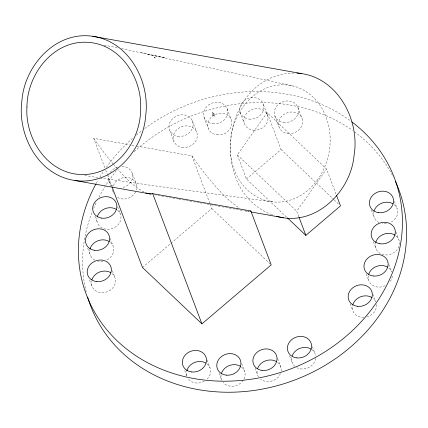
<?xml version="1.0" encoding="UTF-8"?>
<svg xmlns="http://www.w3.org/2000/svg" width="428" height="428" viewBox="0 0 428 428"><rect width="100%" height="100%" fill="white"/><g stroke="black" fill="none" stroke-linecap="round" stroke-linejoin="round"><path stroke-width="0.32" stroke-dasharray="2.14 1.6" d="M212.507 112.227L212.117 115.416L215 116.132L214.096 113.73L212.507 112.227L215 116.132M286.53 217.055L246.432 179.011L237.305 154.856L267.126 112.601L326.548 168.974L336.312 194.815M298.83 216.803L296.727 211.223L326.548 168.974M154.925 58.015L155.129 57.791L154.674 57.363L154.128 57.823L154.925 58.015L154.674 57.363M212.117 115.416L214.096 113.73M142.503 267.5L211.79 208.511L209.918 203.557M246.432 179.011L281.073 149.516L267.126 112.601M154.128 57.823L155.129 57.791M293.924 73.028C222.057 74.649 206.606 188.673 271.208 214.471M272.481 201.856L149.49 185.126L100.329 178.027M84.739 175.507L97.728 177.604M104.785 167.685L93.705 138.362L129.304 144.718M131.76 145.156L135.441 145.814M136.671 146.034L191.91 155.899A97.151 19.003 49.6 0 0 198.929 165.732L202.717 170.761A67.084 13.124 49.6 0 0 207.05 176.293C216.729 188.004 226.738 199.962 239.653 208.238M154.454 194.708L172.233 197.88M172.891 197.998L178.155 198.94M178.813 199.057L199.223 202.701M199.881 202.819L232.137 208.58M232.795 208.698L243.987 210.694M244.645 210.811L249.251 211.635M104.106 45.127L117.609 47.786M121.477 48.583L293.362 86.065M140.807 52.585L165.363 57.951L146.89 53.896M246.186 211.1L245.303 210.865M271.748 214.685L272.839 215.086M143.958 192.065C133.67 186.597 125.618 177.866 117.823 169.397M281.073 149.516L333.733 199.469M334.215 199.93L338.564 204.054M237.305 154.856L296.727 211.223M211.79 208.511L270.726 264.424M117.122 168.611L114.051 165.069M113.297 164.17L109.573 159.66A65.323 12.776 49.6 0 1 105.288 154.23L101.473 149.201A95.899 18.757 49.6 0 1 93.716 138.367M394.359 201.278L397.141 208.639M395.889 231.874L398.671 239.236M371.37 210.004L374.152 217.365M388.945 264.595L391.727 271.957M373.366 241.708L376.148 249.069M366.191 273.931L368.738 280.682M372.852 294.261L375.634 301.628A12.294 10.582 -20.7 0 0 373.328 298.594M297.893 107.401L302.072 118.449M350.168 303.693L352.72 310.444M274.904 116.127L279.083 127.175M263.439 104.571L267.612 115.619M240.06 112.163L244.233 123.211M227.118 108.707L231.291 119.754M312.376 346.562L314.928 353.314M204.129 117.433L208.302 128.48M289.617 355.78L292.399 363.147M192.333 120.717L196.506 131.76M277.67 358.718L280.918 367.31M191.91 155.899L209.683 202.936M169.809 130.551L173.982 141.598M255.029 368.091L257.346 374.227M241.708 363.677L244.725 371.659M219.024 373.109L221.346 379.251M207.056 359.943L210.068 367.92M132.306 173.372L136.484 184.42M184.762 370.509L186.849 376.035M105.727 170.178L107.139 173.923M107.38 174.544L111.858 186.399M108.931 180.964L111.018 186.485M112.173 189.556L113.104 192.006M117.652 206.778L120.434 214.144M110.205 238.364L112.987 245.726M94.893 216.119L97.445 222.87M112.404 270.764L114.955 277.515M87.676 248.197L90.458 255.559M89.645 280.105L91.967 286.241M122.012 166.358A12.294 10.582 -20.7 0 1 132.712 176.186A12.294 10.582 -20.7 0 1 121.809 187.769M112.949 186.164A12.294 10.582 -20.7 0 1 108.926 175.453M110.269 172.516A12.294 10.582 -20.7 0 1 117.727 166.979M113.35 185.747A12.294 10.582 -20.7 0 1 128.293 177.604A12.294 10.582 -20.7 0 1 136.484 189.925M135.564 192.156A12.294 10.582 -20.7 0 1 116.48 196.762M113.581 193.242A12.294 10.582 -20.7 0 1 113.286 192.547M376.447 304.522A12.294 10.582 -20.7 0 1 366.459 317.073M363.88 317.442A12.294 10.582 -20.7 0 1 352.528 305.704M241.349 366.903A12.294 10.582 -20.7 0 1 240.878 382.948A12.294 10.582 -20.7 0 1 223.042 382.402M221.822 380.481A12.294 10.582 -20.7 0 1 221.148 374.505M110.59 242.542A12.294 10.582 -20.7 0 1 106.331 260.181M102.993 261.23A12.294 10.582 -20.7 0 1 97.884 261.187M94.807 260.08A12.294 10.582 -20.7 0 1 89.827 249.765M396.28 236.053A12.294 10.582 -20.7 0 1 390.796 254.184A12.294 10.582 -20.7 0 1 375.511 243.275M311.921 349.639A12.294 10.582 -20.7 0 1 315.693 356.032M315.687 358.332A12.294 10.582 -20.7 0 1 296.748 367.668M294.796 366.331A12.294 10.582 -20.7 0 1 291.768 357.353M394.242 204.675A12.294 10.582 -20.7 0 1 390.614 222.373M386.452 223.667A12.294 10.582 -20.7 0 1 382.183 223.619M379.058 222.608A12.294 10.582 -20.7 0 1 373.842 211.71M207.173 363.955A12.294 10.582 -20.7 0 1 207.082 379.176M204.316 381.246A12.294 10.582 -20.7 0 1 187.929 378.336M186.747 375.565A12.294 10.582 -20.7 0 1 186.613 371.755M112.056 273.546A12.294 10.582 -20.7 0 1 107.219 291.768A12.294 10.582 -20.7 0 1 91.496 281.351M277.735 362.441A12.294 10.582 -20.7 0 1 281.094 371.301M280.442 373.585A12.294 10.582 -20.7 0 1 260.534 379.09M258.485 376.811A12.294 10.582 -20.7 0 1 257.175 370.236M392.294 276.076A12.294 10.582 -20.7 0 1 389.881 281.956M385.2 285.69A12.294 10.582 -20.7 0 1 372.938 285.546A12.294 10.582 -20.7 0 1 368.273 275.793M388.827 267.992A12.294 10.582 -20.7 0 1 391.588 271.609M117.534 210.175A12.294 10.582 -20.7 0 1 112.698 228.397A12.294 10.582 -20.7 0 1 96.979 217.98M96.236 183.387A164.705 141.77 -20.7 0 1 98.13 180.033M99.778 177.267A164.705 141.77 -20.7 0 1 103.999 170.686M106.262 167.434A164.705 141.77 -20.7 0 1 132.482 138.437M136.452 135.039A164.705 141.77 -20.7 0 1 141.037 131.337M144.648 128.598A164.705 141.77 -20.7 0 1 350.848 121.135M86.226 291.875A164.705 141.77 -20.7 0 1 92.181 212.004M93.646 208.409A164.705 141.77 -20.7 0 1 96.578 201.898M98.905 197.249A164.705 141.77 -20.7 0 1 116.395 170.633M134.237 151.662A164.705 141.77 -20.7 0 1 352.33 130.24M354.486 131.787A164.705 141.77 -20.7 0 1 393.364 177.176M249.187 211.368A99.713 19.506 49.6 0 1 247.411 211.33M317.292 180.124A58.925 49.685 -79.9 0 0 290.639 85.477A58.925 49.685 -79.9 0 0 232.613 164.791A58.925 49.685 -79.9 0 0 317.292 180.124M249.219 119.112A12.294 10.582 -20.7 0 0 263.257 104.036A12.294 10.582 -20.7 0 0 242.772 101.955A12.294 10.582 -20.7 0 0 249.219 119.112M253.397 130.16A12.294 10.582 -20.7 0 0 267.43 115.084A12.294 10.582 -20.7 0 0 246.945 113.003A12.294 10.582 -20.7 0 0 253.397 130.16M177.781 136.275A12.294 10.582 -20.7 0 0 192.793 121.953A12.294 10.582 -20.7 0 0 172.639 118.668A12.294 10.582 -20.7 0 0 177.781 136.275M181.954 147.323A12.294 10.582 -20.7 0 0 196.971 133.001A12.294 10.582 -20.7 0 0 176.812 129.716A12.294 10.582 -20.7 0 0 181.954 147.323M283.491 122.462A12.294 10.582 -20.7 0 0 298.022 107.754A12.294 10.582 -20.7 0 0 277.692 105.069A12.294 10.582 -20.7 0 0 283.491 122.462M287.664 133.509A12.294 10.582 -20.7 0 0 302.195 118.802A12.294 10.582 -20.7 0 0 281.865 116.116A12.294 10.582 -20.7 0 0 287.664 133.509M212.711 123.772A12.294 10.582 -20.7 0 0 227.247 109.065A12.294 10.582 -20.7 0 0 206.911 106.379A12.294 10.582 -20.7 0 0 212.711 123.772M216.884 134.815A12.294 10.582 -20.7 0 0 231.42 120.108A12.294 10.582 -20.7 0 0 211.09 117.427A12.294 10.582 -20.7 0 0 216.884 134.815"/><path stroke-width="0.64" d="M112.093 187.02L142.503 267.5L201.925 323.873L271.208 264.879L250.845 210.983L152.213 193.595A101.029 19.763 49.6 0 1 149.586 193.831L146.638 193.178A67.094 13.124 49.6 0 1 145.745 192.851M287.493 217.97L305.854 235.384L340.495 205.889L336.542 195.43M152.614 193.456L201.925 323.873M250.819 210.993L250.391 211.143A99.713 19.506 49.6 0 1 250.102 211.213M296.823 73.108C336.322 75.275 360.28 118.984 354.079 155.321C350.912 192.001 314.848 227.396 276.702 216.322M74.798 180.477C111.943 186.025 143.096 151.031 145.643 116.009C150.383 81.668 129.197 41.521 92.742 36.294C55.592 30.746 24.444 65.741 21.898 100.762C17.157 135.109 38.343 175.25 74.798 180.477L151.164 194.119M92.742 36.294L301.424 73.562M251.225 211.988L283.486 217.75M299.065 217.419L305.854 235.384M352.72 304.939A12.294 10.582 -20.7 0 1 372.076 297.653M221.34 373.74A12.294 10.582 -20.7 0 1 240.702 366.454M90.008 249A12.294 10.582 -20.7 0 1 109.327 241.606M375.698 242.51A12.294 10.582 -20.7 0 1 395.017 235.116M292.196 355.829A12.294 10.582 -20.7 0 1 311.268 349.189M374.061 210.945A12.294 10.582 -20.7 0 1 392.947 203.776M186.774 370.99A12.294 10.582 -20.7 0 1 205.873 363.056M91.87 279.821A12.294 10.582 -20.7 0 1 110.756 272.652M257.549 368.706A12.294 10.582 -20.7 0 1 276.435 361.548M368.647 274.262A12.294 10.582 -20.7 0 1 387.533 267.093M97.354 216.45A12.294 10.582 -20.7 0 1 116.234 209.281M351.912 121.932A164.705 141.77 -20.7 0 1 368.155 313.703A164.705 141.77 -20.7 0 1 153.524 365.705A164.705 141.77 -20.7 0 1 95.931 183.949M395.333 181.253A164.705 141.77 -20.7 0 1 294.432 380.128A164.705 141.77 -20.7 0 1 87.617 297M26.948 106.973C24.872 138.239 47.037 173.024 80.368 174.501C114.736 176.218 140.518 142.059 140.587 109.803C142.668 78.533 120.503 43.752 87.168 42.27C52.805 40.553 27.018 74.713 26.948 106.973M357.706 306.346A12.294 10.582 -20.7 0 0 371.745 291.27A12.294 10.582 -20.7 0 0 351.26 289.189A12.294 10.582 -20.7 0 0 357.706 306.346M226.332 375.153A12.294 10.582 -20.7 0 0 240.365 360.076A12.294 10.582 -20.7 0 0 219.88 357.995A12.294 10.582 -20.7 0 0 226.332 375.153M94.256 250.241A12.294 10.582 -20.7 0 0 109.274 235.919A12.294 10.582 -20.7 0 0 89.115 232.634A12.294 10.582 -20.7 0 0 94.256 250.241M379.946 243.751A12.294 10.582 -20.7 0 0 394.964 229.429A12.294 10.582 -20.7 0 0 374.805 226.144A12.294 10.582 -20.7 0 0 379.946 243.751M296.197 357.824A12.294 10.582 -20.7 0 0 311.215 343.502A12.294 10.582 -20.7 0 0 291.056 340.217A12.294 10.582 -20.7 0 0 296.197 357.824M378.566 212.657A12.294 10.582 -20.7 0 0 393.097 197.95A12.294 10.582 -20.7 0 0 372.767 195.264A12.294 10.582 -20.7 0 0 378.566 212.657M191.493 371.937A12.294 10.582 -20.7 0 0 206.023 357.23A12.294 10.582 -20.7 0 0 185.693 354.545A12.294 10.582 -20.7 0 0 191.493 371.937M96.375 281.533A12.294 10.582 -20.7 0 0 110.906 266.826A12.294 10.582 -20.7 0 0 90.576 264.14A12.294 10.582 -20.7 0 0 96.375 281.533M262.043 370.418A12.294 10.582 -20.7 0 0 276.584 355.721A12.294 10.582 -20.7 0 0 256.254 353.025A12.294 10.582 -20.7 0 0 262.043 370.418M373.146 275.974A12.294 10.582 -20.7 0 0 387.682 261.267A12.294 10.582 -20.7 0 0 367.352 258.582A12.294 10.582 -20.7 0 0 373.146 275.974M101.853 218.157A12.294 10.582 -20.7 0 0 116.389 203.45A12.294 10.582 -20.7 0 0 96.054 200.769A12.294 10.582 -20.7 0 0 101.853 218.157"/></g></svg>
